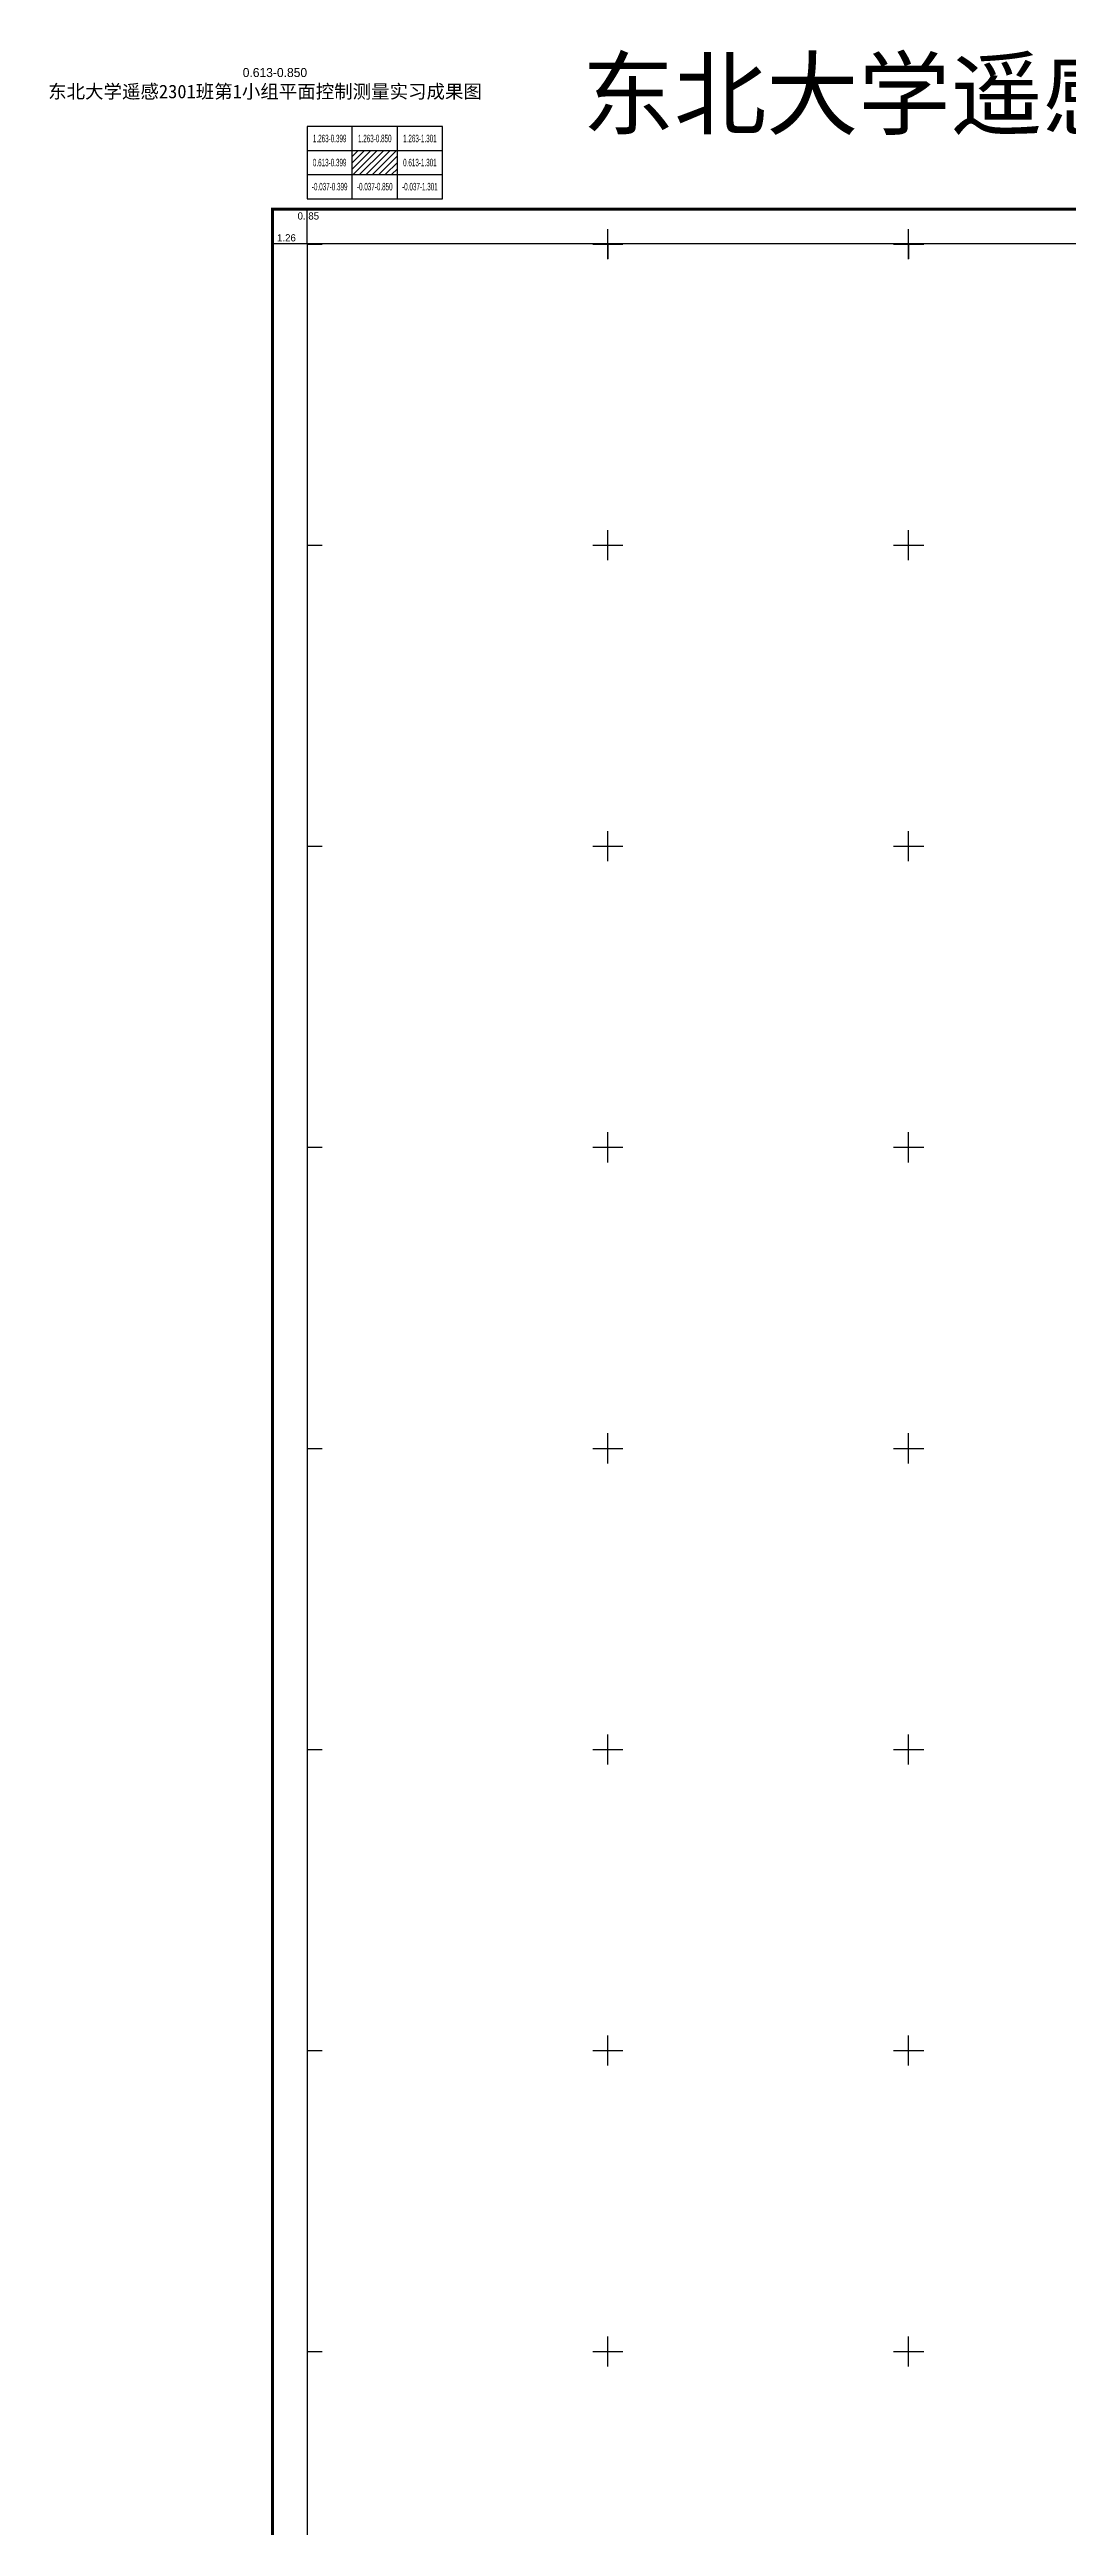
# Model space of a CAD drawing. Extents: x 807 to 1344, y 588 to 1295.
# Drawn here: x 806.9 to 976.2, y 883.7 to 1295.1 of the extents above; entities that cross this region are included whole.
import ezdxf
from ezdxf.enums import TextEntityAlignment as Align

# ---------------------------------------------------------------- set-up
doc = ezdxf.new("R2010")
doc.units = 0
doc.header["$LTSCALE"] = 0.5
doc.layers.get('0').update_dxf_attribs({"linetype": 'CONTINUOUS'})
doc.layers.add('TK', color=7, linetype='CONTINUOUS')
doc.styles.add('中等线体', font='')
doc.styles.add('细等线体', font='', dxfattribs={"width": 0.8})
doc.styles.add('黑体', font='simhei.ttf')
doc.styles.get('中等线体').set_extended_font_data('FZZhongDengXian-Z07S')
doc.styles.get('细等线体').set_extended_font_data('FZXiDengXian-Z06S')

# ---------------------------------------------------------------- blocks, each defined once
blk = doc.blocks.new('actkf1{3C27921C-E051-45CE-B2CA3A55EB2DF672}')
for p, q in [((22.5, 12), (0, 12)), ((0, 12), (0, 0)), ((7.5, 0), (7.5, 12)), ((15, 0), (15, 12)), ((22.5, 0), (22.5, 12)), ((0, 8), (22.5, 8)), ((0, 4), (22.5, 4)), ((0, 0), (22.5, 0))]:
    blk.add_line(p, q)
at = {"color": 0}
for p, q in [((7.5, 4.9), (10.6, 8)), ((7.5, 5.96), (9.54, 8)), ((7.5, 7.02), (8.48, 8)), ((7.66, 4), (11.66, 8)), ((8.73, 4), (12.73, 8)), ((9.79, 4), (13.79, 8)), ((10.85, 4), (14.85, 8)), ((11.91, 4), (15, 7.09)), ((12.97, 4), (15, 6.03)), ((14.03, 4), (15, 4.97))]:
    blk.add_line(p, q, dxfattribs=at)

msp = doc.modelspace()

# ---------------------------------------------------------------- linework, layer by layer
at = {"layer": 'TK', "linetype": 'Continuous'}
for p, q in [((849.78, 1262.82), (849.78, 1268.32)), ((899.78, 1260.27), (899.78, 1265.27)), ((949.78, 1260.27), (949.78, 1265.27)), ((849.78, 1262.82), (844.28, 1262.82)), ((849.78, 1262.77), (852.28, 1262.77)), ((897.28, 1262.77), (902.28, 1262.77)), ((899.78, 1262.82), (899.78, 1260.32)), ((947.28, 1262.77), (952.28, 1262.77)), ((949.78, 1262.82), (949.78, 1260.32)), ((899.78, 1210.27), (899.78, 1215.27)), ((949.78, 1210.27), (949.78, 1215.27)), ((849.78, 1212.77), (852.28, 1212.77)), ((897.28, 1212.77), (902.28, 1212.77)), ((947.28, 1212.77), (952.28, 1212.77)), ((899.78, 1160.27), (899.78, 1165.27)), ((949.78, 1160.27), (949.78, 1165.27)), ((849.78, 1162.77), (852.28, 1162.77)), ((897.28, 1162.77), (902.28, 1162.77)), ((947.28, 1162.77), (952.28, 1162.77)), ((899.78, 1110.27), (899.78, 1115.27)), ((949.78, 1110.27), (949.78, 1115.27)), ((849.78, 1112.77), (852.28, 1112.77)), ((897.28, 1112.77), (902.28, 1112.77)), ((947.28, 1112.77), (952.28, 1112.77)), ((849.78, 1062.77), (852.28, 1062.77)), ((897.28, 1062.77), (902.28, 1062.77)), ((899.78, 1060.27), (899.78, 1065.27)), ((947.28, 1062.77), (952.28, 1062.77)), ((949.78, 1060.27), (949.78, 1065.27)), ((849.78, 1012.77), (852.28, 1012.77)), ((897.28, 1012.77), (902.28, 1012.77)), ((899.78, 1010.27), (899.78, 1015.27)), ((947.28, 1012.77), (952.28, 1012.77)), ((949.78, 1010.27), (949.78, 1015.27)), ((849.78, 962.77), (852.28, 962.77)), ((897.28, 962.77), (902.28, 962.77)), ((899.78, 960.27), (899.78, 965.27)), ((947.28, 962.77), (952.28, 962.77)), ((949.78, 960.27), (949.78, 965.27)), ((899.78, 910.27), (899.78, 915.27)), ((949.78, 910.27), (949.78, 915.27)), ((849.78, 912.77), (852.28, 912.77)), ((897.28, 912.77), (902.28, 912.77)), ((947.28, 912.77), (952.28, 912.77))]:
    msp.add_line(p, q, dxfattribs=at)
at = {"layer": 'TK', "linetype": 'Continuous', "const_width": 0.5, "flags": 128}
msp.add_lwpolyline([(844.03, 607.02), (1306.65, 607.02), (1306.65, 1268.57), (844.03, 1268.57)], close=True, dxfattribs=at)
at = {"layer": 'TK', "linetype": 'Continuous', "flags": 128}
msp.add_lwpolyline([(849.78, 612.77), (1300.9, 612.77), (1300.9, 1262.82), (849.78, 1262.82)], close=True, dxfattribs=at)

# ---------------------------------------------------------------- block references
at = {"layer": 'TK', "linetype": 'Continuous'}
msp.add_blockref('actkf1{3C27921C-E051-45CE-B2CA3A55EB2DF672}', (849.78, 1270.32), dxfattribs=at)

# ---------------------------------------------------------------- texts
at = {"layer": 'TK', "linetype": 'Continuous', "style": '中等线体'}
msp.add_text('0.613-0.850', height=1.5, dxfattribs=at).set_placement((849.78, 1290.07), align=Align.BOTTOM_RIGHT)
at = {"layer": 'TK', "linetype": 'Continuous', "style": '黑体'}
for height, p in [(11.2221, (1075.31, 1278.73)), (2.25, (842.78, 1286.32))]:
    msp.add_text('东北大学遥感2301班第1小组平面控制测量实习成果图', height=height, dxfattribs=at).set_placement(p, align=Align.BOTTOM_CENTER)
at = {"layer": 'TK', "linetype": 'Continuous', "style": '细等线体', "width": 0.5}
for s, p in [('1.263-0.399', (853.53, 1280.32)), ('1.263-0.850', (861.03, 1280.32)), ('1.263-1.301', (868.53, 1280.32)), ('0.613-0.399', (853.53, 1276.32)), ('0.613-1.301', (868.53, 1276.32)), ('-0.037-0.399', (853.53, 1272.32)), ('-0.037-0.850', (861.03, 1272.32)), ('-0.037-1.301', (868.53, 1272.32))]:
    msp.add_text(s, height=1.25, dxfattribs=at).set_placement(p, align=Align.MIDDLE)
at = {"layer": 'TK', "linetype": 'Continuous', "style": '中等线体'}
msp.add_text('0.', height=1.2, dxfattribs=at).set_placement((849.53, 1267.45), align=Align.MIDDLE_RIGHT)
for s, p in [('85', (849.98, 1267.45)), ('1.26', (844.78, 1263.82))]:
    msp.add_text(s, height=1.2, dxfattribs=at).set_placement(p, align=Align.MIDDLE_LEFT)

doc.saveas('drawing.dxf')
